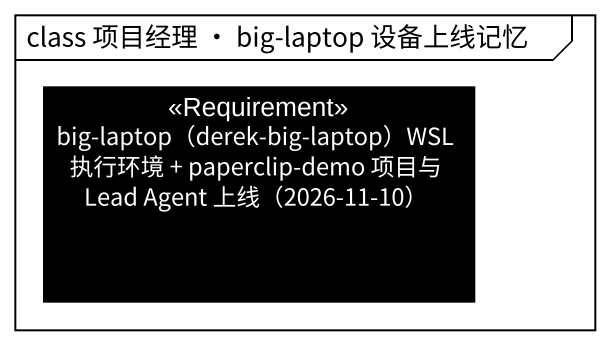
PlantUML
@startuml
mainframe class 项目经理 · big-laptop 设备上线记忆
hide circle
hide empty members
class "big-laptop（derek-big-laptop）WSL 执行环境 + paperclip-demo 项目与 Lead Agent 上线（2026-11-10）" as big_laptop_derek_big_laptop <<Requirement>> #000000
@enduml
